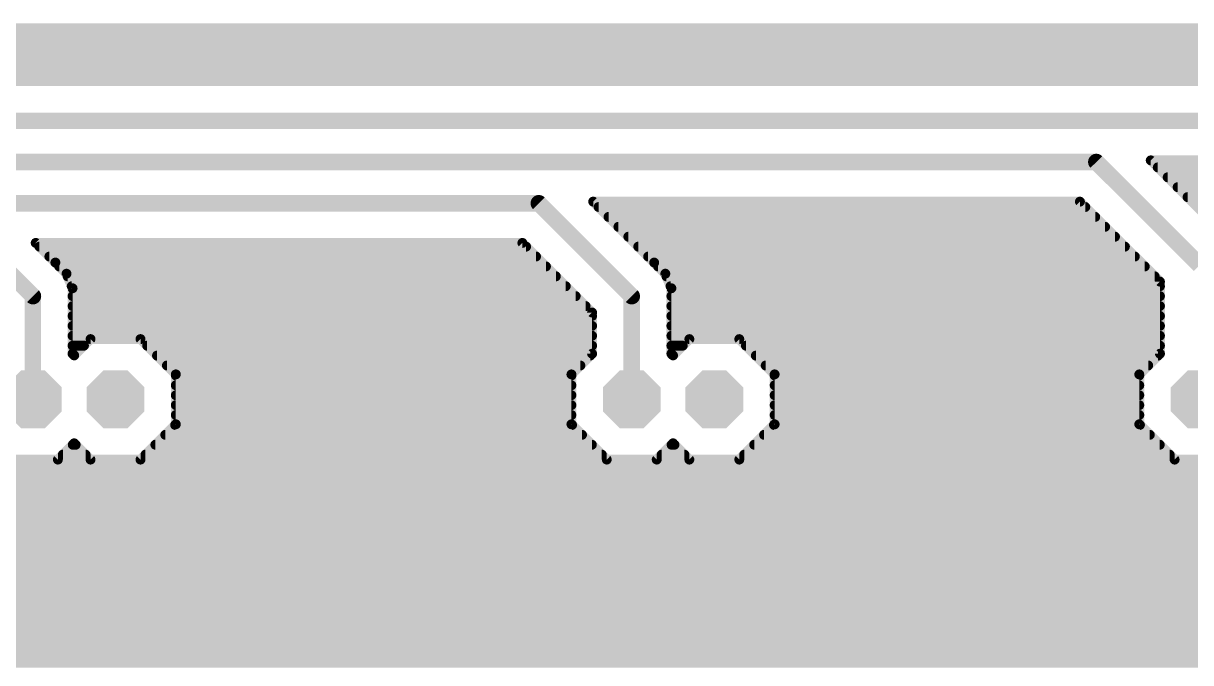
# Model space of a CAD drawing. Header units: millimetres. Extents: x 0 to 653, y 0 to 287.
# Drawn here: x 102.26 to 138.16, y 42.06 to 61.73 of the extents above; entities that cross this region are included whole.
import ezdxf

# ---------------------------------------------------------------- set-up
doc = ezdxf.new("R2010")
doc.units = ezdxf.units.MM
doc.layers.add('16', color=7, linetype='Continuous')
doc.layers.add('17', color=7, linetype='Continuous')

# ---------------------------------------------------------------- blocks, each defined once
blk = doc.blocks.new('OCTAGONP')
at = {"const_width": 0.5}
blk.add_lwpolyline([(-0.25, -0.1036), (-0.25, 0.1036), (-0.1036, 0.25), (0.1036, 0.25), (0.25, 0.1036), (0.25, -0.1036), (0.1036, -0.25), (-0.1036, -0.25), (-0.25, -0.1036), (-0.25, 0.1036)], dxfattribs=at)

msp = doc.modelspace()

# ---------------------------------------------------------------- linework, layer by layer
at = {"layer": '16'}
for points, const_width in [([(83.347, 61.57), (167.958, 61.57)], 0.305), ([(83.652, 61.265), (167.958, 61.265)], 0.305), ([(87.121, 61.582), (167.958, 61.582)], 0.305), ([(83.957, 60.96), (167.958, 60.96)], 0.305), ([(84.261, 60.655), (167.958, 60.655)], 0.305), ([(84.566, 60.35), (167.958, 60.35)], 0.305), ([(84.871, 60.046), (167.958, 60.046)], 0.305), ([(153.278, 59.957), (84.96, 59.957)], 0.305), ([(84.455, 58.737), (153.035, 58.737)], 0.508), ([(83.82, 57.468), (135.255, 57.468)], 0.508), ([(135.255, 57.468), (138.43, 54.292)], 0.508), ([(139.121, 55.326), (136.928, 57.518)], 0.305), ([(136.928, 57.518), (152.53, 57.518)], 0.305), ([(137.144, 57.302), (152.746, 57.302)], 0.305), ([(137.449, 56.998), (153.051, 56.998)], 0.305), ([(137.754, 56.693), (153.356, 56.693)], 0.305), ([(51.752, 56.197), (118.11, 56.197)], 0.508), ([(118.11, 56.197), (120.968, 53.34)], 0.508), ([(121.658, 54.374), (119.783, 56.248)], 0.305), ([(119.783, 56.248), (134.75, 56.248)], 0.305), ([(134.75, 56.248), (137.211, 53.788)], 0.305), ([(138.059, 56.388), (153.66, 56.388)], 0.305), ([(119.948, 56.083), (134.915, 56.083)], 0.305), ([(120.253, 55.778), (135.22, 55.778)], 0.305), ([(120.558, 55.474), (135.525, 55.474)], 0.305), ([(120.863, 55.169), (135.829, 55.169)], 0.305), ([(100.965, 54.928), (102.552, 53.34)], 0.508), ([(103.243, 54.374), (102.638, 54.978)], 0.305), ([(102.638, 54.978), (117.605, 54.978)], 0.305), ([(102.753, 54.864), (117.719, 54.864)], 0.305), ([(117.605, 54.978), (119.748, 52.835)], 0.305), ([(121.168, 54.864), (136.134, 54.864)], 0.305), ([(103.058, 54.559), (118.024, 54.559)], 0.305), ([(121.472, 54.559), (136.439, 54.559)], 0.305), ([(103.586, 54.031), (103.243, 54.374)], 0.305), ([(103.243, 54.374), (103.243, 54.374)], 0.305), ([(103.362, 54.254), (118.329, 54.254)], 0.305), ([(122.001, 54.031), (121.658, 54.374)], 0.305), ([(121.777, 54.254), (136.744, 54.254)], 0.305), ([(103.772, 53.583), (103.586, 54.031)], 0.305), ([(103.62, 53.95), (118.634, 53.95)], 0.305), ([(122.187, 53.583), (122.001, 54.031)], 0.305), ([(122.035, 53.95), (137.049, 53.95)], 0.305), ([(137.211, 53.788), (137.211, 51.568)], 0.305), ([(102.552, 53.34), (102.552, 50.165)], 0.508), ([(103.746, 53.645), (118.939, 53.645)], 0.305), ([(103.772, 51.568), (103.772, 53.583)], 0.305), ([(103.772, 53.34), (119.243, 53.34)], 0.305), ([(120.968, 53.34), (120.968, 50.165)], 0.508), ([(122.161, 53.645), (137.211, 53.645)], 0.305), ([(122.187, 51.568), (122.187, 53.583)], 0.305), ([(122.187, 53.34), (137.211, 53.34)], 0.305), ([(103.772, 53.035), (119.548, 53.035)], 0.305), ([(122.187, 53.035), (137.211, 53.035)], 0.305), ([(103.772, 52.73), (119.748, 52.73)], 0.305), ([(119.748, 52.835), (119.748, 51.568)], 0.305), ([(122.187, 52.73), (137.211, 52.73)], 0.305), ([(103.772, 52.426), (119.748, 52.426)], 0.305), ([(122.187, 52.426), (137.211, 52.426)], 0.305), ([(103.772, 52.121), (119.748, 52.121)], 0.305), ([(104.325, 52.019), (103.823, 51.517)], 0.305), ([(105.861, 52.019), (104.325, 52.019)], 0.305), ([(106.947, 50.933), (105.861, 52.019)], 0.305), ([(122.187, 52.121), (137.211, 52.121)], 0.305), ([(122.74, 52.019), (122.237, 51.517)], 0.305), ([(124.275, 52.019), (122.74, 52.019)], 0.305), ([(125.362, 50.933), (124.275, 52.019)], 0.305), ([(103.772, 51.816), (104.121, 51.816)], 0.305), ([(103.823, 51.517), (103.772, 51.568)], 0.305), ([(106.064, 51.816), (119.748, 51.816)], 0.305), ([(119.748, 51.568), (119.113, 50.933)], 0.305), ([(122.187, 51.816), (122.536, 51.816)], 0.305), ([(122.237, 51.517), (122.187, 51.568)], 0.305), ([(124.479, 51.816), (137.211, 51.816)], 0.305), ([(137.211, 51.568), (136.576, 50.933)], 0.305), ([(106.368, 51.511), (119.692, 51.511)], 0.305), ([(106.673, 51.206), (119.387, 51.206)], 0.305), ([(124.784, 51.511), (137.154, 51.511)], 0.305), ([(125.088, 51.206), (136.849, 51.206)], 0.305), ([(106.947, 49.397), (106.947, 50.933)], 0.305), ([(106.947, 50.902), (119.113, 50.902)], 0.305), ([(119.113, 50.933), (119.113, 49.397)], 0.305), ([(125.362, 49.397), (125.362, 50.933)], 0.305), ([(125.362, 50.902), (136.576, 50.902)], 0.305), ([(136.576, 50.933), (136.576, 49.397)], 0.305), ([(106.947, 50.597), (119.113, 50.597)], 0.305), ([(125.362, 50.597), (136.576, 50.597)], 0.305), ([(106.947, 50.292), (119.113, 50.292)], 0.305), ([(125.362, 50.292), (136.576, 50.292)], 0.305), ([(106.947, 49.987), (119.113, 49.987)], 0.305), ([(125.362, 49.987), (136.576, 49.987)], 0.305), ([(105.861, 48.311), (106.947, 49.397)], 0.305), ([(106.947, 49.682), (119.113, 49.682)], 0.305), ([(119.113, 49.397), (120.2, 48.311)], 0.305), ([(124.275, 48.311), (125.362, 49.397)], 0.305), ([(125.362, 49.682), (136.576, 49.682)], 0.305), ([(136.576, 49.397), (137.662, 48.311)], 0.305), ([(106.623, 49.073), (119.438, 49.073)], 0.305), ([(106.927, 49.378), (119.133, 49.378)], 0.305), ([(125.037, 49.073), (136.9, 49.073)], 0.305), ([(125.342, 49.378), (136.595, 49.378)], 0.305), ([(103.32, 48.311), (103.823, 48.813)], 0.305), ([(103.778, 48.768), (103.867, 48.768)], 0.305), ([(103.823, 48.813), (104.325, 48.311)], 0.305), ([(106.318, 48.768), (119.742, 48.768)], 0.305), ([(121.736, 48.311), (122.237, 48.813)], 0.305), ([(122.193, 48.768), (122.282, 48.768)], 0.305), ([(122.237, 48.813), (122.74, 48.311)], 0.305), ([(124.733, 48.768), (137.205, 48.768)], 0.305), ([(101.784, 48.311), (103.32, 48.311)], 0.305), ([(103.473, 48.463), (104.172, 48.463)], 0.305), ([(104.325, 48.311), (105.861, 48.311)], 0.305), ([(106.013, 48.463), (120.047, 48.463)], 0.305), ([(120.2, 48.311), (121.736, 48.311)], 0.305), ([(121.888, 48.463), (122.587, 48.463)], 0.305), ([(122.74, 48.311), (124.275, 48.311)], 0.305), ([(124.428, 48.463), (137.51, 48.463)], 0.305), ([(137.662, 48.311), (139.198, 48.311)], 0.305), ([(80.249, 48.158), (167.958, 48.158)], 0.305), ([(23.86, 47.854), (167.958, 47.854)], 0.305), ([(23.251, 47.244), (167.958, 47.244)], 0.305), ([(23.555, 47.549), (167.958, 47.549)], 0.305), ([(1.168, 46.939), (167.958, 46.939)], 0.305), ([(1.168, 46.634), (167.958, 46.634)], 0.305), ([(1.168, 46.33), (167.958, 46.33)], 0.305), ([(1.168, 46.025), (167.958, 46.025)], 0.305), ([(1.168, 45.72), (167.958, 45.72)], 0.305), ([(1.168, 45.415), (167.958, 45.415)], 0.305), ([(1.168, 45.11), (167.958, 45.11)], 0.305), ([(1.168, 44.806), (167.958, 44.806)], 0.305), ([(1.168, 44.501), (167.958, 44.501)], 0.305), ([(1.168, 44.196), (167.958, 44.196)], 0.305), ([(1.168, 43.891), (167.958, 43.891)], 0.305), ([(1.168, 43.586), (167.958, 43.586)], 0.305), ([(1.168, 43.282), (167.958, 43.282)], 0.305), ([(1.168, 42.977), (167.958, 42.977)], 0.305), ([(1.168, 42.672), (167.958, 42.672)], 0.305), ([(6.137, 42.367), (167.958, 42.367)], 0.305), ([(6.442, 42.062), (167.958, 42.062)], 0.305)]:
    msp.add_lwpolyline(points, dxfattribs=dict(at, const_width=const_width))
for points, const_width in [([(135.345, 57.557, 1), (135.165, 57.378)], 0.254), ([(135.255, 57.34, 1), (135.255, 57.594)], 0.254), ([(136.982, 57.572, 1), (136.875, 57.464)], 0.152), ([(136.928, 57.594, 1), (136.928, 57.442)], 0.152), ([(137.144, 57.379, 1), (137.144, 57.226)], 0.152), ([(137.449, 57.074, 1), (137.449, 56.921)], 0.152), ([(137.754, 56.769, 1), (137.754, 56.617)], 0.152), ([(118.2, 56.287, 1), (118.02, 56.108)], 0.254), ([(118.11, 56.071, 1), (118.11, 56.325)], 0.254), ([(119.837, 56.302, 1), (119.73, 56.194)], 0.152), ([(119.783, 56.325, 1), (119.783, 56.172)], 0.152), ([(134.804, 56.302, 1), (134.696, 56.194)], 0.152), ([(134.75, 56.172, 1), (134.75, 56.325)], 0.152), ([(138.059, 56.464, 1), (138.059, 56.312)], 0.152), ([(119.948, 56.159, 1), (119.948, 56.007)], 0.152), ([(134.915, 56.007, 1), (134.915, 56.159)], 0.152), ([(120.253, 55.855, 1), (120.253, 55.702)], 0.152), ([(135.22, 55.702, 1), (135.22, 55.855)], 0.152), ([(120.558, 55.55, 1), (120.558, 55.397)], 0.152), ([(120.863, 55.245, 1), (120.863, 55.093)], 0.152), ([(135.525, 55.397, 1), (135.525, 55.55)], 0.152), ([(135.829, 55.093, 1), (135.829, 55.245)], 0.152), ([(102.692, 55.032, 1), (102.585, 54.924)], 0.152), ([(102.638, 55.054, 1), (102.638, 54.902)], 0.152), ([(102.753, 54.94, 1), (102.753, 54.788)], 0.152), ([(117.659, 55.032, 1), (117.551, 54.924)], 0.152), ([(117.605, 54.902, 1), (117.605, 55.054)], 0.152), ([(117.719, 54.788, 1), (117.719, 54.94)], 0.152), ([(121.168, 54.94, 1), (121.168, 54.788)], 0.152), ([(136.134, 54.788, 1), (136.134, 54.94)], 0.152), ([(103.058, 54.635, 1), (103.058, 54.483)], 0.152), ([(118.024, 54.483, 1), (118.024, 54.635)], 0.152), ([(121.472, 54.635, 1), (121.472, 54.483)], 0.152), ([(136.439, 54.483, 1), (136.439, 54.635)], 0.152), ([(103.297, 54.428, 1), (103.189, 54.32)], 0.152), ([(103.243, 54.45, 1), (103.243, 54.297)], 0.152), ([(103.189, 54.32, 1), (103.297, 54.428)], 0.152), ([(103.243, 54.297, 1), (103.243, 54.45)], 0.152), ([(103.362, 54.331, 1), (103.362, 54.178)], 0.152), ([(118.329, 54.178, 1), (118.329, 54.331)], 0.152), ([(121.712, 54.428, 1), (121.604, 54.32)], 0.152), ([(121.604, 54.32, 1), (121.712, 54.428)], 0.152), ([(121.777, 54.331, 1), (121.777, 54.178)], 0.152), ([(136.744, 54.178, 1), (136.744, 54.331)], 0.152), ([(103.656, 54.06, 1), (103.516, 54.002)], 0.152), ([(103.532, 53.977, 1), (103.64, 54.084)], 0.152), ([(103.62, 54.026, 1), (103.62, 53.873)], 0.152), ([(118.634, 53.873, 1), (118.634, 54.026)], 0.152), ([(122.072, 54.06, 1), (121.931, 54.002)], 0.152), ([(121.947, 53.977, 1), (122.055, 54.084)], 0.152), ([(122.035, 54.026, 1), (122.035, 53.873)], 0.152), ([(137.049, 53.873, 1), (137.049, 54.026)], 0.152), ([(137.287, 53.788, 1), (137.135, 53.788)], 0.152), ([(137.157, 53.734, 1), (137.265, 53.841)], 0.152), ([(102.68, 53.34, 1), (102.425, 53.34)], 0.254), ([(102.463, 53.25, 1), (102.642, 53.43)], 0.254), ([(103.746, 53.721, 1), (103.746, 53.569)], 0.152), ([(103.848, 53.583, 1), (103.695, 53.583)], 0.152), ([(103.772, 53.416, 1), (103.772, 53.264)], 0.152), ([(103.701, 53.553, 1), (103.842, 53.612)], 0.152), ([(118.939, 53.569, 1), (118.939, 53.721)], 0.152), ([(119.243, 53.264, 1), (119.243, 53.416)], 0.152), ([(121.094, 53.34, 1), (120.841, 53.34)], 0.254), ([(120.878, 53.25, 1), (121.057, 53.43)], 0.254), ([(122.161, 53.721, 1), (122.161, 53.569)], 0.152), ([(122.263, 53.583, 1), (122.111, 53.583)], 0.152), ([(122.187, 53.416, 1), (122.187, 53.264)], 0.152), ([(122.116, 53.553, 1), (122.257, 53.612)], 0.152), ([(137.211, 53.569, 1), (137.211, 53.721)], 0.152), ([(137.211, 53.264, 1), (137.211, 53.416)], 0.152), ([(103.772, 53.111, 1), (103.772, 52.959)], 0.152), ([(119.548, 52.959, 1), (119.548, 53.111)], 0.152), ([(122.187, 53.111, 1), (122.187, 52.959)], 0.152), ([(137.211, 52.959, 1), (137.211, 53.111)], 0.152), ([(103.772, 52.807, 1), (103.772, 52.654)], 0.152), ([(119.825, 52.835, 1), (119.672, 52.835)], 0.152), ([(119.694, 52.781, 1), (119.802, 52.889)], 0.152), ([(119.748, 52.654, 1), (119.748, 52.807)], 0.152), ([(122.187, 52.807, 1), (122.187, 52.654)], 0.152), ([(137.211, 52.654, 1), (137.211, 52.807)], 0.152), ([(103.772, 52.502, 1), (103.772, 52.349)], 0.152), ([(119.748, 52.349, 1), (119.748, 52.502)], 0.152), ([(122.187, 52.502, 1), (122.187, 52.349)], 0.152), ([(137.211, 52.349, 1), (137.211, 52.502)], 0.152), ([(103.772, 52.197, 1), (103.772, 52.045)], 0.152), ([(104.325, 52.095, 1), (104.325, 51.943)], 0.152), ([(104.378, 51.965, 1), (104.271, 52.073)], 0.152), ([(105.914, 52.073, 1), (105.807, 51.965)], 0.152), ([(105.861, 51.943, 1), (105.861, 52.095)], 0.152), ([(119.748, 52.045, 1), (119.748, 52.197)], 0.152), ([(122.187, 52.197, 1), (122.187, 52.045)], 0.152), ([(122.74, 52.095, 1), (122.74, 51.943)], 0.152), ([(122.793, 51.965, 1), (122.686, 52.073)], 0.152), ([(124.329, 52.073, 1), (124.222, 51.965)], 0.152), ([(124.275, 51.943, 1), (124.275, 52.095)], 0.152), ([(137.211, 52.045, 1), (137.211, 52.197)], 0.152), ([(103.772, 51.892, 1), (103.772, 51.74)], 0.152), ([(103.826, 51.622, 1), (103.718, 51.514)], 0.152), ([(104.121, 51.74, 1), (104.121, 51.892)], 0.152), ([(106.064, 51.892, 1), (106.064, 51.74)], 0.152), ([(119.802, 51.514, 1), (119.694, 51.622)], 0.152), ([(119.748, 51.74, 1), (119.748, 51.892)], 0.152), ([(122.187, 51.892, 1), (122.187, 51.74)], 0.152), ([(122.241, 51.622, 1), (122.133, 51.514)], 0.152), ([(122.536, 51.74, 1), (122.536, 51.892)], 0.152), ([(124.479, 51.892, 1), (124.479, 51.74)], 0.152), ([(137.265, 51.514, 1), (137.157, 51.622)], 0.152), ([(137.211, 51.74, 1), (137.211, 51.892)], 0.152), ([(103.695, 51.568, 1), (103.848, 51.568)], 0.152), ([(103.769, 51.571, 1), (103.876, 51.463)], 0.152), ([(103.769, 51.463, 1), (103.876, 51.571)], 0.152), ([(106.368, 51.587, 1), (106.368, 51.435)], 0.152), ([(106.673, 51.283, 1), (106.673, 51.13)], 0.152), ([(119.387, 51.13, 1), (119.387, 51.283)], 0.152), ([(119.672, 51.568, 1), (119.825, 51.568)], 0.152), ([(119.692, 51.435, 1), (119.692, 51.587)], 0.152), ([(122.111, 51.568, 1), (122.263, 51.568)], 0.152), ([(122.184, 51.571, 1), (122.291, 51.463)], 0.152), ([(122.184, 51.463, 1), (122.291, 51.571)], 0.152), ([(124.784, 51.587, 1), (124.784, 51.435)], 0.152), ([(125.088, 51.283, 1), (125.088, 51.13)], 0.152), ([(136.849, 51.13, 1), (136.849, 51.283)], 0.152), ([(137.135, 51.568, 1), (137.287, 51.568)], 0.152), ([(137.154, 51.435, 1), (137.154, 51.587)], 0.152), ([(107.023, 50.933, 1), (106.871, 50.933)], 0.152), ([(106.947, 50.978, 1), (106.947, 50.825)], 0.152), ([(106.893, 50.879, 1), (107.001, 50.987)], 0.152), ([(119.189, 50.933, 1), (119.037, 50.933)], 0.152), ([(119.059, 50.987, 1), (119.167, 50.879)], 0.152), ([(119.113, 50.825, 1), (119.113, 50.978)], 0.152), ([(125.438, 50.933, 1), (125.285, 50.933)], 0.152), ([(125.362, 50.978, 1), (125.362, 50.825)], 0.152), ([(125.308, 50.879, 1), (125.416, 50.987)], 0.152), ([(136.652, 50.933, 1), (136.5, 50.933)], 0.152), ([(136.522, 50.987, 1), (136.63, 50.879)], 0.152), ([(136.576, 50.825, 1), (136.576, 50.978)], 0.152), ([(106.947, 50.673, 1), (106.947, 50.521)], 0.152), ([(119.113, 50.521, 1), (119.113, 50.673)], 0.152), ([(125.362, 50.673, 1), (125.362, 50.521)], 0.152), ([(136.576, 50.521, 1), (136.576, 50.673)], 0.152), ([(102.425, 50.165, 1), (102.68, 50.165)], 0.254), ([(106.947, 50.368, 1), (106.947, 50.216)], 0.152), ([(119.113, 50.216, 1), (119.113, 50.368)], 0.152), ([(120.841, 50.165, 1), (121.094, 50.165)], 0.254), ([(125.362, 50.368, 1), (125.362, 50.216)], 0.152), ([(136.576, 50.216, 1), (136.576, 50.368)], 0.152), ([(106.947, 50.063, 1), (106.947, 49.911)], 0.152), ([(119.113, 49.911, 1), (119.113, 50.063)], 0.152), ([(125.362, 50.063, 1), (125.362, 49.911)], 0.152), ([(136.576, 49.911, 1), (136.576, 50.063)], 0.152), ([(106.947, 49.759, 1), (106.947, 49.606)], 0.152), ([(107.001, 49.343, 1), (106.893, 49.451)], 0.152), ([(119.167, 49.451, 1), (119.059, 49.343)], 0.152), ([(119.113, 49.606, 1), (119.113, 49.759)], 0.152), ([(125.362, 49.759, 1), (125.362, 49.606)], 0.152), ([(125.416, 49.343, 1), (125.308, 49.451)], 0.152), ([(136.63, 49.451, 1), (136.522, 49.343)], 0.152), ([(136.576, 49.606, 1), (136.576, 49.759)], 0.152), ([(106.623, 49.149, 1), (106.623, 48.997)], 0.152), ([(106.927, 49.454, 1), (106.927, 49.301)], 0.152), ([(106.871, 49.397, 1), (107.023, 49.397)], 0.152), ([(119.037, 49.397, 1), (119.189, 49.397)], 0.152), ([(119.133, 49.301, 1), (119.133, 49.454)], 0.152), ([(119.438, 48.997, 1), (119.438, 49.149)], 0.152), ([(125.037, 49.149, 1), (125.037, 48.997)], 0.152), ([(125.342, 49.454, 1), (125.342, 49.301)], 0.152), ([(125.285, 49.397, 1), (125.438, 49.397)], 0.152), ([(136.5, 49.397, 1), (136.652, 49.397)], 0.152), ([(136.595, 49.301, 1), (136.595, 49.454)], 0.152), ([(136.9, 48.997, 1), (136.9, 49.149)], 0.152), ([(103.778, 48.844, 1), (103.778, 48.692)], 0.152), ([(103.876, 48.867, 1), (103.769, 48.759)], 0.152), ([(103.876, 48.759, 1), (103.769, 48.867)], 0.152), ([(103.867, 48.692, 1), (103.867, 48.844)], 0.152), ([(106.318, 48.844, 1), (106.318, 48.692)], 0.152), ([(119.742, 48.692, 1), (119.742, 48.844)], 0.152), ([(122.193, 48.844, 1), (122.193, 48.692)], 0.152), ([(122.291, 48.867, 1), (122.184, 48.759)], 0.152), ([(122.291, 48.759, 1), (122.184, 48.867)], 0.152), ([(122.282, 48.692, 1), (122.282, 48.844)], 0.152), ([(124.733, 48.844, 1), (124.733, 48.692)], 0.152), ([(137.205, 48.692, 1), (137.205, 48.844)], 0.152), ([(103.32, 48.235, 1), (103.32, 48.387)], 0.152), ([(103.473, 48.539, 1), (103.473, 48.387)], 0.152), ([(104.172, 48.387, 1), (104.172, 48.539)], 0.152), ([(104.325, 48.387, 1), (104.325, 48.235)], 0.152), ([(105.861, 48.235, 1), (105.861, 48.387)], 0.152), ([(106.013, 48.539, 1), (106.013, 48.387)], 0.152), ([(120.047, 48.387, 1), (120.047, 48.539)], 0.152), ([(120.2, 48.387, 1), (120.2, 48.235)], 0.152), ([(121.736, 48.235, 1), (121.736, 48.387)], 0.152), ([(121.888, 48.539, 1), (121.888, 48.387)], 0.152), ([(122.587, 48.387, 1), (122.587, 48.539)], 0.152), ([(122.74, 48.387, 1), (122.74, 48.235)], 0.152), ([(124.275, 48.235, 1), (124.275, 48.387)], 0.152), ([(124.428, 48.539, 1), (124.428, 48.387)], 0.152), ([(137.51, 48.387, 1), (137.51, 48.539)], 0.152), ([(137.662, 48.387, 1), (137.662, 48.235)], 0.152), ([(103.267, 48.365, 1), (103.374, 48.257)], 0.152), ([(104.271, 48.257, 1), (104.378, 48.365)], 0.152), ([(105.807, 48.365, 1), (105.914, 48.257)], 0.152), ([(120.146, 48.257, 1), (120.253, 48.365)], 0.152), ([(121.682, 48.365, 1), (121.789, 48.257)], 0.152), ([(122.686, 48.257, 1), (122.793, 48.365)], 0.152), ([(124.222, 48.365, 1), (124.329, 48.257)], 0.152), ([(137.608, 48.257, 1), (137.716, 48.365)], 0.152)]:
    msp.add_lwpolyline(points, format="xyb", dxfattribs=dict(at, const_width=const_width))

# ---------------------------------------------------------------- block references
at = {"layer": '17', "xscale": 1.778, "yscale": 1.778}
for p in [(102.552, 50.165), (102.552, 50.165), (105.093, 50.165), (105.093, 50.165), (120.968, 50.165), (120.968, 50.165), (123.507, 50.165), (123.507, 50.165), (138.43, 50.165), (138.43, 50.165)]:
    msp.add_blockref('OCTAGONP', p, dxfattribs=at)

doc.saveas('drawing.dxf')
